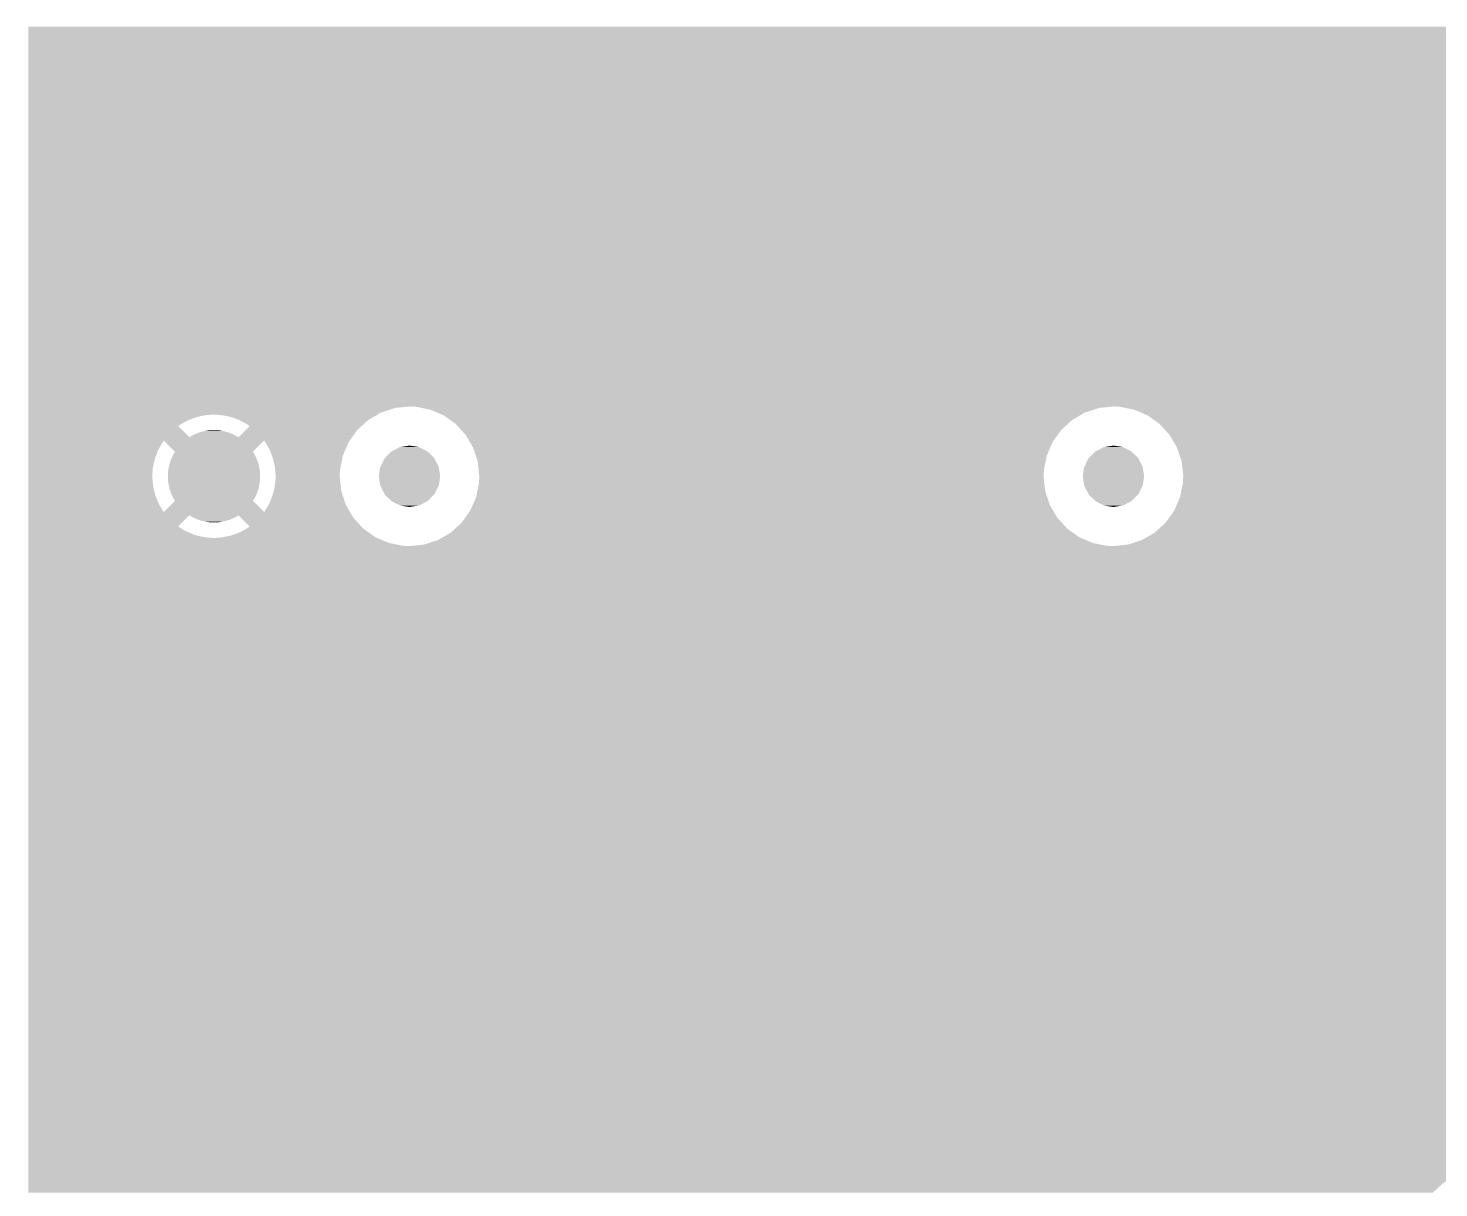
# Model space of a CAD drawing. Extents: x 295 to 953, y 10 to 290.
# Drawn here: x 656.8 to 675.13, y 196.4 to 211.46 of the extents above; entities that cross this region are included whole.
import ezdxf

# ---------------------------------------------------------------- set-up
doc = ezdxf.new("R2010")
doc.units = 0
doc.header["$LTSCALE"] = 5
doc.header["$MEASUREMENT"] = 0
doc.layers.add('FROMC1', color=7, linetype='CONTINUOUS')

msp = doc.modelspace()

# ---------------------------------------------------------------- linework, layer by layer
at = {"layer": 'FROMC1'}
for points in [[(656.805, 211.435), (656.805, 211.477), (733.74, 211.435), (733.701, 211.477)], [(656.805, 211.387), (656.805, 211.435), (707.43, 211.387), (707.461, 211.435)], [(656.805, 211.337), (656.805, 211.387), (707.402, 211.337), (707.43, 211.387)], [(656.805, 211.286), (656.805, 211.337), (707.377, 211.286), (707.402, 211.337)], [(656.805, 211.233), (656.805, 211.286), (707.357, 211.233), (707.377, 211.286)], [(656.805, 211.178), (656.805, 211.233), (707.34, 211.178), (707.357, 211.233)], [(656.805, 211.123), (656.805, 211.178), (707.327, 211.123), (707.34, 211.178)], [(656.805, 211.066), (656.805, 211.123), (707.318, 211.066), (707.327, 211.123)], [(656.805, 211.009), (656.805, 211.066), (707.313, 211.009), (707.318, 211.066)], [(656.805, 210.952), (656.805, 211.009), (707.313, 210.952), (707.313, 211.009)], [(656.805, 210.896), (656.805, 210.952), (707.316, 210.896), (707.313, 210.952)], [(656.805, 210.839), (656.805, 210.896), (707.323, 210.839), (707.316, 210.896)], [(656.805, 210.783), (656.805, 210.839), (707.335, 210.783), (707.323, 210.839)], [(656.805, 210.728), (656.805, 210.783), (707.35, 210.728), (707.335, 210.783)], [(656.805, 210.675), (656.805, 210.728), (707.369, 210.675), (707.35, 210.728)], [(656.805, 210.622), (656.805, 210.675), (707.392, 210.622), (707.369, 210.675)], [(656.805, 210.572), (656.805, 210.622), (707.419, 210.572), (707.392, 210.622)], [(656.805, 210.523), (656.805, 210.572), (707.449, 210.523), (707.419, 210.572)], [(656.805, 210.505), (656.805, 210.523), (707.461, 210.505), (707.449, 210.523)], [(656.805, 210.463), (656.805, 210.505), (797.937, 210.463), (797.937, 210.505)], [(656.805, 210.319), (656.805, 210.463), (707.648, 210.319), (707.792, 210.463)], [(656.805, 210.463), (656.805, 210.463), (707.792, 210.463), (707.793, 210.463)], [(656.805, 210.287), (656.805, 210.319), (707.696, 210.287), (707.648, 210.319)], [(656.805, 210.259), (656.805, 210.287), (707.745, 210.259), (707.696, 210.287)], [(656.805, 210.235), (656.805, 210.259), (707.797, 210.235), (707.745, 210.259)], [(656.805, 210.214), (656.805, 210.235), (707.85, 210.214), (707.797, 210.235)], [(656.805, 210.197), (656.805, 210.214), (707.904, 210.197), (707.85, 210.214)], [(656.805, 210.185), (656.805, 210.197), (707.96, 210.185), (707.904, 210.197)], [(656.805, 210.176), (656.805, 210.185), (708.016, 210.176), (707.96, 210.185)], [(656.805, 210.171), (656.805, 210.176), (708.073, 210.171), (708.016, 210.176)], [(656.805, 210.17), (656.805, 210.171), (708.13, 210.17), (708.073, 210.171)], [(656.805, 209.629), (656.805, 210.17), (797.937, 209.629), (797.937, 210.17)], [(656.805, 209.625), (656.805, 209.629), (796.28, 209.625), (796.35, 209.629)], [(656.805, 209.617), (656.805, 209.625), (796.211, 209.617), (796.28, 209.625)], [(656.805, 209.605), (656.805, 209.617), (796.142, 209.605), (796.211, 209.617)], [(656.805, 209.59), (656.805, 209.605), (796.074, 209.59), (796.142, 209.605)], [(656.805, 209.57), (656.805, 209.59), (796.007, 209.57), (796.074, 209.59)], [(656.805, 209.547), (656.805, 209.57), (795.941, 209.547), (796.007, 209.57)], [(656.805, 209.537), (656.805, 209.547), (795.92, 209.537), (795.941, 209.547)], [(656.805, 209.517), (656.805, 209.537), (788.39, 209.517), (788.758, 209.537)], [(656.805, 209.456), (656.805, 209.517), (788.027, 209.456), (788.39, 209.517)], [(656.805, 209.356), (656.805, 209.456), (787.673, 209.356), (788.027, 209.456)], [(656.805, 209.217), (656.805, 209.356), (787.333, 209.217), (787.673, 209.356)], [(656.805, 209.042), (656.805, 209.217), (787.009, 209.042), (787.333, 209.217)], [(656.805, 208.832), (656.805, 209.042), (786.707, 208.832), (787.009, 209.042)], [(656.805, 208.595), (656.805, 208.832), (786.436, 208.595), (786.707, 208.832)], [(656.805, 208.592), (656.805, 208.595), (711.848, 208.592), (711.905, 208.595)], [(656.805, 208.584), (656.805, 208.592), (711.792, 208.584), (711.848, 208.592)], [(656.805, 208.573), (656.805, 208.584), (711.736, 208.573), (711.792, 208.584)], [(656.805, 208.558), (656.805, 208.573), (711.681, 208.558), (711.736, 208.573)], [(656.805, 208.539), (656.805, 208.558), (711.627, 208.539), (711.681, 208.558)], [(656.805, 208.516), (656.805, 208.539), (711.575, 208.516), (711.627, 208.539)], [(656.805, 208.489), (656.805, 208.516), (711.524, 208.489), (711.575, 208.516)], [(656.805, 208.459), (656.805, 208.489), (711.476, 208.459), (711.524, 208.489)], [(656.805, 208.446), (656.805, 208.459), (711.458, 208.446), (711.476, 208.459)], [(656.805, 208.302), (656.805, 208.446), (711.602, 208.302), (711.458, 208.446)], [(656.805, 208.26), (656.805, 208.302), (786.138, 208.26), (786.169, 208.302)], [(656.805, 208.302), (656.805, 208.302), (711.603, 208.302), (711.602, 208.302)], [(656.805, 208.212), (656.805, 208.26), (711.24, 208.212), (711.271, 208.26)], [(656.805, 208.162), (656.805, 208.212), (711.212, 208.162), (711.24, 208.212)], [(656.805, 208.111), (656.805, 208.162), (711.187, 208.111), (711.212, 208.162)], [(656.805, 208.058), (656.805, 208.111), (711.167, 208.058), (711.187, 208.111)], [(656.805, 208.003), (656.805, 208.058), (711.15, 208.003), (711.167, 208.058)], [(656.805, 207.948), (656.805, 208.003), (711.137, 207.948), (711.15, 208.003)], [(656.805, 207.891), (656.805, 207.948), (711.128, 207.891), (711.137, 207.948)], [(656.805, 207.834), (656.805, 207.891), (711.123, 207.834), (711.128, 207.891)], [(656.805, 207.777), (656.805, 207.834), (711.123, 207.777), (711.123, 207.834)], [(656.805, 207.721), (656.805, 207.777), (711.126, 207.721), (711.123, 207.777)], [(656.805, 207.664), (656.805, 207.721), (711.133, 207.664), (711.126, 207.721)], [(656.805, 207.608), (656.805, 207.664), (711.145, 207.608), (711.133, 207.664)], [(656.805, 207.553), (656.805, 207.608), (711.16, 207.553), (711.145, 207.608)], [(656.805, 207.5), (656.805, 207.553), (711.179, 207.5), (711.16, 207.553)], [(656.805, 207.447), (656.805, 207.5), (711.202, 207.447), (711.179, 207.5)], [(656.805, 207.397), (656.805, 207.447), (711.229, 207.397), (711.202, 207.447)], [(656.805, 207.348), (656.805, 207.397), (711.259, 207.348), (711.229, 207.397)], [(656.805, 207.33), (656.805, 207.348), (711.271, 207.33), (711.259, 207.348)], [(656.805, 207.323), (656.805, 207.33), (734.649, 207.323), (734.659, 207.33)], [(656.805, 207.288), (656.805, 207.323), (734.62, 207.288), (734.649, 207.323)], [(656.805, 207.144), (656.805, 207.288), (711.458, 207.144), (711.602, 207.288)], [(656.805, 207.288), (656.805, 207.288), (711.602, 207.288), (711.603, 207.288)], [(656.805, 207.112), (656.805, 207.144), (711.506, 207.112), (711.458, 207.144)], [(656.805, 207.084), (656.805, 207.112), (711.555, 207.084), (711.506, 207.112)], [(656.805, 207.06), (656.805, 207.084), (711.607, 207.06), (711.555, 207.084)], [(656.805, 207.039), (656.805, 207.06), (711.66, 207.039), (711.607, 207.06)], [(656.805, 207.022), (656.805, 207.039), (711.714, 207.022), (711.66, 207.039)], [(656.805, 207.01), (656.805, 207.022), (711.77, 207.01), (711.714, 207.022)], [(656.805, 207.001), (656.805, 207.01), (711.826, 207.001), (711.77, 207.01)], [(656.805, 206.996), (656.805, 207.001), (711.883, 206.996), (711.826, 207.001)], [(656.805, 206.995), (656.805, 206.996), (711.94, 206.995), (711.883, 206.996)], [(656.805, 206.978), (656.805, 206.995), (734.407, 206.978), (734.417, 206.995)], [(656.805, 206.777), (656.805, 206.978), (734.339, 206.777), (734.407, 206.978)], [(656.805, 206.567), (656.805, 206.777), (734.311, 206.567), (734.339, 206.777)], [(656.805, 206.543), (656.805, 206.567), (734.31, 206.543), (734.311, 206.567)], [(656.805, 206.523), (656.805, 206.543), (661.567, 206.523), (661.758, 206.543)], [(656.805, 206.463), (656.805, 206.523), (661.385, 206.463), (661.567, 206.523)], [(661.837, 206.539), (661.758, 206.543), (670.868, 206.539), (670.902, 206.543)], [(661.923, 206.523), (661.837, 206.539), (670.711, 206.523), (670.868, 206.539)], [(662.026, 206.502), (661.923, 206.523), (670.649, 206.502), (670.711, 206.523)], [(662.118, 206.463), (662.026, 206.502), (670.529, 206.463), (670.649, 206.502)], [(670.981, 206.539), (670.902, 206.543), (734.31, 206.539), (734.31, 206.543)], [(671.054, 206.525), (670.981, 206.539), (734.31, 206.525), (734.31, 206.539)], [(671.17, 206.502), (671.054, 206.525), (734.312, 206.502), (734.31, 206.525)], [(671.346, 206.427), (671.17, 206.502), (734.32, 206.427), (734.312, 206.502)], [(656.805, 206.436), (656.805, 206.463), (661.339, 206.436), (661.385, 206.463)], [(656.805, 206.433), (656.805, 206.436), (659.143, 206.433), (659.2, 206.436)], [(656.805, 206.425), (656.805, 206.433), (659.087, 206.425), (659.143, 206.433)], [(656.805, 206.414), (656.805, 206.425), (659.031, 206.414), (659.087, 206.425)], [(656.805, 206.399), (656.805, 206.414), (658.976, 206.399), (659.031, 206.414)], [(656.805, 206.38), (656.805, 206.399), (658.922, 206.38), (658.976, 206.399)], [(656.805, 206.357), (656.805, 206.38), (658.87, 206.357), (658.922, 206.38)], [(656.805, 206.33), (656.805, 206.357), (658.819, 206.33), (658.87, 206.357)], [(656.805, 206.3), (656.805, 206.33), (658.771, 206.3), (658.819, 206.33)], [(659.257, 206.435), (659.2, 206.436), (661.338, 206.435), (661.339, 206.436)], [(659.314, 206.43), (659.257, 206.435), (661.33, 206.43), (661.338, 206.435)], [(659.37, 206.421), (659.314, 206.43), (661.314, 206.421), (661.33, 206.43)], [(659.426, 206.409), (659.37, 206.421), (661.292, 206.409), (661.314, 206.421)], [(659.48, 206.392), (659.426, 206.409), (661.264, 206.392), (661.292, 206.409)], [(659.533, 206.371), (659.48, 206.392), (661.228, 206.371), (661.264, 206.392)], [(659.545, 206.366), (659.533, 206.371), (661.219, 206.366), (661.228, 206.371)], [(659.585, 206.347), (659.545, 206.366), (661.199, 206.347), (661.219, 206.366)], [(659.635, 206.319), (659.585, 206.347), (661.168, 206.319), (661.199, 206.347)], [(659.682, 206.287), (659.635, 206.319), (661.134, 206.287), (661.168, 206.319)], [(662.202, 206.427), (662.118, 206.463), (670.467, 206.427), (670.529, 206.463)], [(662.287, 206.366), (662.202, 206.427), (670.363, 206.366), (670.467, 206.427)], [(662.358, 206.316), (662.287, 206.366), (670.309, 206.316), (670.363, 206.366)], [(671.502, 206.316), (671.346, 206.427), (734.33, 206.316), (734.32, 206.427)], [(656.805, 206.287), (656.805, 206.3), (658.753, 206.287), (658.771, 206.3)], [(656.805, 206.143), (656.805, 206.287), (658.897, 206.143), (658.753, 206.287)], [(656.805, 206.101), (656.805, 206.143), (660.981, 206.101), (661.012, 206.143)], [(656.805, 206.143), (656.805, 206.143), (658.898, 206.143), (658.897, 206.143)], [(658.898, 206.143), (658.926, 206.16), (659.538, 206.143), (659.508, 206.16)], [(658.926, 206.16), (658.941, 206.167), (659.508, 206.16), (659.495, 206.167)], [(658.941, 206.167), (658.97, 206.182), (659.495, 206.167), (659.464, 206.182)], [(658.97, 206.182), (658.986, 206.188), (659.464, 206.182), (659.45, 206.188)], [(658.986, 206.188), (659.016, 206.201), (659.45, 206.188), (659.418, 206.201)], [(659.016, 206.201), (659.033, 206.206), (659.418, 206.201), (659.404, 206.206)], [(659.033, 206.206), (659.063, 206.215), (659.404, 206.206), (659.37, 206.215)], [(659.063, 206.215), (659.081, 206.219), (659.37, 206.215), (659.356, 206.219)], [(659.081, 206.219), (659.111, 206.226), (659.356, 206.219), (659.321, 206.226)], [(659.111, 206.226), (659.13, 206.229), (659.321, 206.226), (659.308, 206.229)], [(659.13, 206.229), (659.16, 206.233), (659.308, 206.229), (659.271, 206.233)], [(659.16, 206.233), (659.184, 206.234), (659.271, 206.233), (659.259, 206.234)], [(659.184, 206.234), (659.21, 206.235), (659.259, 206.234), (659.21, 206.235)], [(659.538, 206.143), (659.631, 206.236), (661.012, 206.143), (661.078, 206.236)], [(659.631, 206.236), (659.682, 206.287), (661.078, 206.236), (661.134, 206.287)], [(662.43, 206.236), (662.358, 206.316), (670.222, 206.236), (670.309, 206.316)], [(662.487, 206.174), (662.43, 206.236), (670.178, 206.174), (670.222, 206.236)], [(662.542, 206.08), (662.487, 206.174), (670.111, 206.08), (670.178, 206.174)], [(671.503, 206.314), (671.502, 206.316), (734.33, 206.314), (734.33, 206.316)], [(671.631, 206.174), (671.503, 206.314), (734.372, 206.174), (734.33, 206.314)], [(671.668, 206.111), (671.631, 206.174), (734.39, 206.111), (734.372, 206.174)], [(656.805, 206.053), (656.805, 206.101), (658.535, 206.053), (658.566, 206.101)], [(656.805, 206.003), (656.805, 206.053), (658.507, 206.003), (658.535, 206.053)], [(656.805, 205.952), (656.805, 206.003), (658.482, 205.952), (658.507, 206.003)], [(656.805, 205.899), (656.805, 205.952), (658.462, 205.899), (658.482, 205.952)], [(658.711, 205.956), (658.566, 206.101), (659.724, 205.956), (659.869, 206.101)], [(658.69, 205.92), (658.711, 205.956), (659.745, 205.92), (659.724, 205.956)], [(659.883, 206.08), (659.869, 206.101), (660.967, 206.08), (660.981, 206.101)], [(659.891, 206.068), (659.883, 206.08), (660.962, 206.068), (660.967, 206.08)], [(659.92, 206.019), (659.891, 206.068), (660.941, 206.019), (660.962, 206.068)], [(659.946, 205.968), (659.92, 206.019), (660.919, 205.968), (660.941, 206.019)], [(659.967, 205.915), (659.946, 205.968), (660.896, 205.915), (660.919, 205.968)], [(661.44, 205.874), (661.52, 205.956), (662.078, 205.874), (661.993, 205.956)], [(661.52, 205.956), (661.532, 205.962), (661.993, 205.956), (661.987, 205.962)], [(661.532, 205.962), (661.632, 206.015), (661.987, 205.962), (661.879, 206.015)], [(661.632, 206.015), (661.652, 206.018), (661.879, 206.015), (661.873, 206.018)], [(661.652, 206.018), (661.758, 206.035), (661.873, 206.018), (661.758, 206.035)], [(662.584, 206.009), (662.542, 206.08), (670.08, 206.009), (670.111, 206.08)], [(662.619, 205.904), (662.584, 206.009), (670.035, 205.904), (670.08, 206.009)], [(670.584, 205.874), (670.664, 205.956), (671.222, 205.874), (671.137, 205.956)], [(670.664, 205.956), (670.676, 205.962), (671.137, 205.956), (671.131, 205.962)], [(670.676, 205.962), (670.776, 206.015), (671.131, 205.962), (671.023, 206.015)], [(670.776, 206.015), (670.796, 206.018), (671.023, 206.015), (671.017, 206.018)], [(670.796, 206.018), (670.902, 206.035), (671.017, 206.018), (670.902, 206.035)], [(671.728, 206.009), (671.668, 206.111), (734.444, 206.009), (734.39, 206.111)], [(671.756, 205.923), (671.728, 206.009), (734.488, 205.923), (734.444, 206.009)], [(656.805, 205.844), (656.805, 205.899), (658.445, 205.844), (658.462, 205.899)], [(656.805, 205.789), (656.805, 205.844), (658.432, 205.789), (658.445, 205.844)], [(656.805, 205.732), (656.805, 205.789), (658.423, 205.732), (658.432, 205.789)], [(658.627, 205.734), (658.634, 205.775), (659.809, 205.734), (659.8, 205.775)], [(658.634, 205.775), (658.637, 205.783), (659.8, 205.775), (659.799, 205.783)], [(658.637, 205.783), (658.648, 205.822), (659.799, 205.783), (659.787, 205.822)], [(658.648, 205.822), (658.651, 205.83), (659.787, 205.822), (659.785, 205.83)], [(658.651, 205.83), (658.665, 205.869), (659.785, 205.83), (659.77, 205.869)], [(658.665, 205.869), (658.669, 205.876), (659.77, 205.869), (659.767, 205.876)], [(658.669, 205.876), (658.686, 205.913), (659.767, 205.876), (659.749, 205.913)], [(658.686, 205.913), (658.69, 205.92), (659.749, 205.913), (659.745, 205.92)], [(659.971, 205.904), (659.967, 205.915), (660.891, 205.904), (660.896, 205.915)], [(659.985, 205.861), (659.971, 205.904), (660.883, 205.861), (660.891, 205.904)], [(659.999, 205.806), (659.985, 205.861), (660.872, 205.806), (660.883, 205.861)], [(660.01, 205.75), (659.999, 205.806), (660.861, 205.75), (660.872, 205.806)], [(661.381, 205.761), (661.431, 205.865), (662.136, 205.761), (662.082, 205.865)], [(661.431, 205.865), (661.44, 205.874), (662.082, 205.865), (662.078, 205.874)], [(662.644, 205.827), (662.619, 205.904), (670.02, 205.827), (670.035, 205.904)], [(662.656, 205.716), (662.644, 205.827), (669.998, 205.716), (670.02, 205.827)], [(670.525, 205.761), (670.575, 205.865), (671.28, 205.761), (671.226, 205.865)], [(670.575, 205.865), (670.584, 205.874), (671.226, 205.865), (671.222, 205.874)], [(671.767, 205.89), (671.756, 205.923), (734.514, 205.89), (734.488, 205.923)], [(671.768, 205.887), (671.767, 205.89), (709.908, 205.887), (709.996, 205.89)], [(671.771, 205.88), (671.768, 205.887), (709.821, 205.88), (709.908, 205.887)], [(671.774, 205.869), (671.771, 205.88), (709.733, 205.869), (709.821, 205.88)], [(671.779, 205.854), (671.774, 205.869), (709.647, 205.854), (709.733, 205.869)], [(671.786, 205.834), (671.779, 205.854), (709.561, 205.834), (709.647, 205.854)], [(671.788, 205.827), (671.786, 205.834), (709.532, 205.827), (709.561, 205.834)], [(671.79, 205.811), (671.788, 205.827), (709.476, 205.811), (709.532, 205.827)], [(671.793, 205.784), (671.79, 205.811), (709.392, 205.784), (709.476, 205.811)], [(671.796, 205.754), (671.793, 205.784), (709.31, 205.754), (709.392, 205.784)], [(656.805, 205.675), (656.805, 205.732), (658.418, 205.675), (658.423, 205.732)], [(656.805, 205.618), (656.805, 205.675), (658.418, 205.618), (658.418, 205.675)], [(656.805, 205.562), (656.805, 205.618), (658.421, 205.562), (658.418, 205.618)], [(658.618, 205.636), (658.62, 205.677), (659.817, 205.636), (659.815, 205.677)], [(658.62, 205.595), (658.618, 205.636), (659.816, 205.595), (659.817, 205.636)], [(658.62, 205.685), (658.625, 205.726), (659.815, 205.685), (659.81, 205.726)], [(658.62, 205.677), (658.62, 205.685), (659.815, 205.677), (659.815, 205.685)], [(658.62, 205.587), (658.62, 205.595), (659.815, 205.587), (659.816, 205.595)], [(658.625, 205.546), (658.62, 205.587), (659.81, 205.546), (659.815, 205.587)], [(658.625, 205.726), (658.627, 205.734), (659.81, 205.726), (659.809, 205.734)], [(660.013, 205.716), (660.01, 205.75), (660.854, 205.716), (660.861, 205.75)], [(660.012, 205.54), (660.017, 205.597), (660.861, 205.54), (660.855, 205.597)], [(660.016, 205.693), (660.013, 205.716), (660.853, 205.693), (660.854, 205.716)], [(660.018, 205.636), (660.016, 205.693), (660.851, 205.636), (660.853, 205.693)], [(660.017, 205.597), (660.018, 205.636), (660.855, 205.597), (660.851, 205.636)], [(661.359, 205.636), (661.376, 205.751), (662.156, 205.636), (662.138, 205.751)], [(661.377, 205.521), (661.359, 205.636), (662.139, 205.521), (662.156, 205.636)], [(661.376, 205.751), (661.381, 205.761), (662.138, 205.751), (662.136, 205.761)], [(662.664, 205.636), (662.656, 205.716), (669.995, 205.636), (669.998, 205.716)], [(662.661, 205.556), (662.664, 205.636), (670.003, 205.556), (669.995, 205.636)], [(670.503, 205.636), (670.52, 205.751), (671.3, 205.636), (671.282, 205.751)], [(670.521, 205.521), (670.503, 205.636), (671.283, 205.521), (671.3, 205.636)], [(670.52, 205.751), (670.525, 205.761), (671.282, 205.751), (671.28, 205.761)], [(671.8, 205.719), (671.796, 205.754), (709.229, 205.719), (709.31, 205.754)], [(671.804, 205.681), (671.8, 205.719), (709.15, 205.681), (709.229, 205.719)], [(671.808, 205.639), (671.804, 205.681), (709.072, 205.639), (709.15, 205.681)], [(671.805, 205.556), (671.807, 205.616), (709.093, 205.556), (709.033, 205.616)], [(671.807, 205.616), (671.808, 205.636), (709.033, 205.616), (709.067, 205.636)], [(671.808, 205.636), (671.808, 205.639), (709.067, 205.636), (709.072, 205.639)], [(656.805, 205.505), (656.805, 205.562), (658.428, 205.505), (658.421, 205.562)], [(656.805, 205.449), (656.805, 205.505), (658.44, 205.449), (658.428, 205.505)], [(656.805, 205.394), (656.805, 205.449), (658.455, 205.394), (658.44, 205.449)], [(658.626, 205.538), (658.625, 205.546), (659.809, 205.538), (659.81, 205.546)], [(658.635, 205.497), (658.626, 205.538), (659.801, 205.497), (659.809, 205.538)], [(658.636, 205.489), (658.635, 205.497), (659.799, 205.489), (659.801, 205.497)], [(658.648, 205.45), (658.636, 205.489), (659.787, 205.45), (659.799, 205.489)], [(658.65, 205.442), (658.648, 205.45), (659.784, 205.442), (659.787, 205.45)], [(658.665, 205.403), (658.65, 205.442), (659.77, 205.403), (659.784, 205.442)], [(658.668, 205.396), (658.665, 205.403), (659.767, 205.396), (659.77, 205.403)], [(659.973, 205.373), (659.99, 205.428), (660.895, 205.373), (660.877, 205.428)], [(659.99, 205.428), (659.994, 205.445), (660.877, 205.428), (660.871, 205.445)], [(659.994, 205.445), (660.003, 205.483), (660.871, 205.445), (660.867, 205.483)], [(660.003, 205.483), (660.012, 205.54), (660.867, 205.483), (660.861, 205.54)], [(661.379, 205.511), (661.377, 205.521), (662.134, 205.511), (662.139, 205.521)], [(661.433, 205.407), (661.379, 205.511), (662.084, 205.407), (662.134, 205.511)], [(661.437, 205.398), (661.433, 205.407), (662.075, 205.398), (662.084, 205.407)], [(662.624, 205.368), (662.639, 205.445), (670.04, 205.368), (670.015, 205.445)], [(662.639, 205.445), (662.661, 205.556), (670.015, 205.445), (670.003, 205.556)], [(670.523, 205.511), (670.521, 205.521), (671.278, 205.511), (671.283, 205.521)], [(670.577, 205.407), (670.523, 205.511), (671.228, 205.407), (671.278, 205.511)], [(670.581, 205.398), (670.577, 205.407), (671.219, 205.398), (671.228, 205.407)], [(671.768, 205.368), (671.805, 205.556), (709.281, 205.368), (709.093, 205.556)], [(656.805, 205.341), (656.805, 205.394), (658.474, 205.341), (658.455, 205.394)], [(656.805, 205.288), (656.805, 205.341), (658.497, 205.288), (658.474, 205.341)], [(656.805, 205.238), (656.805, 205.288), (658.524, 205.238), (658.497, 205.288)], [(656.805, 205.189), (656.805, 205.238), (658.554, 205.189), (658.524, 205.238)], [(658.566, 205.171), (658.711, 205.316), (659.869, 205.171), (659.724, 205.316)], [(658.686, 205.359), (658.668, 205.396), (659.749, 205.359), (659.767, 205.396)], [(658.69, 205.352), (658.686, 205.359), (659.745, 205.352), (659.749, 205.359)], [(658.711, 205.316), (658.69, 205.352), (659.724, 205.316), (659.745, 205.352)], [(659.869, 205.171), (659.9, 205.219), (660.985, 205.171), (660.957, 205.219)], [(659.9, 205.219), (659.925, 205.263), (660.957, 205.219), (660.931, 205.263)], [(659.925, 205.263), (659.928, 205.269), (660.931, 205.263), (660.929, 205.269)], [(659.928, 205.269), (659.953, 205.32), (660.929, 205.269), (660.912, 205.32)], [(659.953, 205.32), (659.973, 205.373), (660.912, 205.32), (660.895, 205.373)], [(661.522, 205.316), (661.437, 205.398), (661.995, 205.316), (662.075, 205.398)], [(661.528, 205.31), (661.522, 205.316), (661.983, 205.31), (661.995, 205.316)], [(661.636, 205.257), (661.528, 205.31), (661.883, 205.257), (661.983, 205.31)], [(661.643, 205.254), (661.636, 205.257), (661.863, 205.254), (661.883, 205.257)], [(661.758, 205.237), (661.643, 205.254), (661.758, 205.237), (661.863, 205.254)], [(662.548, 205.192), (662.579, 205.263), (670.117, 205.192), (670.075, 205.263)], [(662.579, 205.263), (662.624, 205.368), (670.075, 205.263), (670.04, 205.368)], [(670.666, 205.316), (670.581, 205.398), (671.139, 205.316), (671.219, 205.398)], [(670.672, 205.31), (670.666, 205.316), (671.127, 205.31), (671.139, 205.316)], [(670.78, 205.257), (670.672, 205.31), (671.027, 205.257), (671.127, 205.31)], [(670.787, 205.254), (670.78, 205.257), (671.007, 205.254), (671.027, 205.257)], [(670.902, 205.237), (670.787, 205.254), (670.902, 205.237), (671.007, 205.254)], [(671.692, 205.192), (671.714, 205.242), (785.586, 205.192), (785.572, 205.242)], [(671.714, 205.242), (671.768, 205.368), (709.407, 205.242), (709.281, 205.368)], [(656.805, 205.171), (656.805, 205.189), (658.566, 205.171), (658.554, 205.189)], [(656.805, 205.129), (656.805, 205.171), (661.009, 205.129), (660.985, 205.171)], [(656.805, 204.985), (656.805, 205.129), (658.753, 204.985), (658.897, 205.129)], [(656.805, 205.129), (656.805, 205.129), (658.897, 205.129), (658.898, 205.129)], [(658.927, 205.112), (658.898, 205.129), (659.509, 205.112), (659.538, 205.129)], [(658.94, 205.105), (658.927, 205.112), (659.494, 205.105), (659.509, 205.112)], [(658.971, 205.09), (658.94, 205.105), (659.465, 205.09), (659.494, 205.105)], [(658.985, 205.084), (658.971, 205.09), (659.449, 205.084), (659.465, 205.09)], [(659.017, 205.071), (658.985, 205.084), (659.419, 205.071), (659.449, 205.084)], [(659.031, 205.066), (659.017, 205.071), (659.402, 205.066), (659.419, 205.071)], [(659.065, 205.057), (659.031, 205.066), (659.372, 205.057), (659.402, 205.066)], [(659.079, 205.053), (659.065, 205.057), (659.354, 205.053), (659.372, 205.057)], [(659.114, 205.046), (659.079, 205.053), (659.324, 205.046), (659.354, 205.053)], [(659.127, 205.043), (659.114, 205.046), (659.305, 205.043), (659.324, 205.046)], [(659.164, 205.039), (659.127, 205.043), (659.275, 205.039), (659.305, 205.043)], [(659.176, 205.038), (659.164, 205.039), (659.251, 205.038), (659.275, 205.039)], [(659.225, 205.037), (659.176, 205.038), (659.225, 205.037), (659.251, 205.038)], [(659.569, 205.098), (659.538, 205.129), (661.028, 205.098), (661.009, 205.129)], [(659.682, 204.985), (659.569, 205.098), (661.131, 204.985), (661.028, 205.098)], [(662.351, 204.956), (662.437, 205.036), (670.301, 204.956), (670.229, 205.036)], [(662.437, 205.036), (662.481, 205.098), (670.229, 205.036), (670.172, 205.098)], [(662.481, 205.098), (662.548, 205.192), (670.172, 205.098), (670.117, 205.192)], [(671.509, 204.969), (671.581, 205.036), (785.668, 204.969), (785.641, 205.036)], [(671.581, 205.036), (671.642, 205.121), (785.641, 205.036), (785.606, 205.121)], [(671.642, 205.121), (671.692, 205.192), (785.606, 205.121), (785.586, 205.192)], [(656.805, 204.953), (656.805, 204.985), (658.801, 204.953), (658.753, 204.985)], [(656.805, 204.925), (656.805, 204.953), (658.85, 204.925), (658.801, 204.953)], [(656.805, 204.901), (656.805, 204.925), (658.902, 204.901), (658.85, 204.925)], [(656.805, 204.88), (656.805, 204.901), (658.955, 204.88), (658.902, 204.901)], [(656.805, 204.863), (656.805, 204.88), (659.009, 204.863), (658.955, 204.88)], [(656.805, 204.851), (656.805, 204.863), (659.065, 204.851), (659.009, 204.863)], [(659.349, 204.847), (659.404, 204.858), (661.312, 204.847), (661.296, 204.858)], [(659.404, 204.858), (659.459, 204.873), (661.296, 204.858), (661.274, 204.873)], [(659.459, 204.873), (659.513, 204.892), (661.274, 204.873), (661.247, 204.892)], [(659.513, 204.892), (659.565, 204.915), (661.247, 204.892), (661.215, 204.915)], [(659.565, 204.915), (659.616, 204.942), (661.215, 204.915), (661.178, 204.942)], [(659.616, 204.942), (659.639, 204.956), (661.178, 204.942), (661.157, 204.956)], [(659.639, 204.956), (659.664, 204.972), (661.157, 204.956), (661.143, 204.972)], [(659.664, 204.972), (659.682, 204.985), (661.143, 204.972), (661.131, 204.985)], [(662.192, 204.845), (662.296, 204.906), (670.457, 204.845), (670.372, 204.906)], [(662.296, 204.906), (662.351, 204.956), (670.372, 204.906), (670.301, 204.956)], [(671.283, 204.815), (671.417, 204.893), (708.303, 204.815), (708.343, 204.893)], [(671.417, 204.893), (671.44, 204.906), (708.343, 204.893), (708.35, 204.906)], [(671.44, 204.906), (671.509, 204.969), (708.35, 204.906), (708.387, 204.969)], [(656.805, 204.842), (656.805, 204.851), (659.121, 204.842), (659.065, 204.851)], [(656.805, 204.837), (656.805, 204.842), (659.178, 204.837), (659.121, 204.842)], [(656.805, 204.836), (656.805, 204.837), (659.235, 204.836), (659.178, 204.837)], [(656.805, 204.77), (656.805, 204.836), (661.49, 204.77), (661.335, 204.836)], [(656.805, 204.733), (656.805, 204.77), (661.678, 204.733), (661.49, 204.77)], [(656.805, 204.729), (656.805, 204.733), (661.758, 204.729), (661.678, 204.733)], [(656.805, 204.706), (656.805, 204.729), (689.35, 204.706), (689.402, 204.729)], [(656.805, 204.729), (656.805, 204.729), (689.402, 204.729), (689.404, 204.729)], [(656.805, 204.679), (656.805, 204.706), (689.299, 204.679), (689.35, 204.706)], [(656.805, 204.649), (656.805, 204.679), (689.251, 204.649), (689.299, 204.679)], [(659.235, 204.836), (659.292, 204.839), (661.335, 204.836), (661.328, 204.839)], [(659.292, 204.839), (659.339, 204.845), (661.328, 204.839), (661.313, 204.845)], [(659.339, 204.845), (659.349, 204.847), (661.313, 204.845), (661.312, 204.847)], [(661.758, 204.729), (661.791, 204.733), (670.902, 204.729), (670.822, 204.733)], [(661.791, 204.733), (661.948, 204.749), (670.822, 204.733), (670.737, 204.749)], [(661.948, 204.749), (662.01, 204.77), (670.737, 204.749), (670.634, 204.77)], [(662.01, 204.77), (662.13, 204.809), (670.634, 204.77), (670.541, 204.809)], [(662.13, 204.809), (662.192, 204.845), (670.541, 204.809), (670.457, 204.845)], [(670.902, 204.729), (671.075, 204.748), (689.404, 204.729), (689.456, 204.748)], [(671.075, 204.748), (671.092, 204.749), (689.456, 204.748), (689.462, 204.749)], [(671.092, 204.749), (671.133, 204.763), (689.462, 204.749), (689.511, 204.763)], [(671.133, 204.763), (671.168, 204.774), (689.511, 204.763), (689.567, 204.774)], [(671.168, 204.774), (671.19, 204.782), (689.567, 204.774), (689.623, 204.782)], [(671.19, 204.782), (671.2, 204.785), (689.623, 204.782), (689.68, 204.785)], [(671.2, 204.785), (671.274, 204.809), (708.289, 204.785), (708.3, 204.809)], [(671.274, 204.809), (671.283, 204.815), (708.3, 204.809), (708.303, 204.815)], [(656.805, 204.636), (656.805, 204.649), (689.233, 204.636), (689.251, 204.649)], [(656.805, 204.492), (656.805, 204.636), (689.377, 204.492), (689.233, 204.636)], [(656.805, 204.486), (656.805, 204.492), (708.18, 204.486), (708.181, 204.492)], [(656.805, 204.492), (656.805, 204.492), (689.378, 204.492), (689.377, 204.492)], [(656.805, 204.45), (656.805, 204.486), (708.171, 204.45), (708.18, 204.486)], [(656.805, 204.402), (656.805, 204.45), (689.015, 204.402), (689.046, 204.45)], [(656.805, 204.352), (656.805, 204.402), (688.987, 204.352), (689.015, 204.402)], [(656.805, 204.301), (656.805, 204.352), (688.962, 204.301), (688.987, 204.352)], [(656.805, 204.248), (656.805, 204.301), (688.942, 204.248), (688.962, 204.301)], [(656.805, 204.193), (656.805, 204.248), (688.925, 204.193), (688.942, 204.248)], [(656.805, 204.138), (656.805, 204.193), (688.912, 204.138), (688.925, 204.193)], [(656.805, 204.081), (656.805, 204.138), (688.903, 204.081), (688.912, 204.138)], [(656.805, 204.024), (656.805, 204.081), (688.898, 204.024), (688.903, 204.081)], [(656.805, 203.967), (656.805, 204.024), (688.898, 203.967), (688.898, 204.024)], [(656.805, 203.911), (656.805, 203.967), (688.901, 203.911), (688.898, 203.967)], [(656.805, 203.854), (656.805, 203.911), (688.908, 203.854), (688.901, 203.911)], [(656.805, 203.798), (656.805, 203.854), (688.92, 203.798), (688.908, 203.854)], [(656.805, 203.743), (656.805, 203.798), (688.935, 203.743), (688.92, 203.798)], [(656.805, 203.69), (656.805, 203.743), (688.954, 203.69), (688.935, 203.743)], [(656.805, 203.637), (656.805, 203.69), (688.977, 203.637), (688.954, 203.69)], [(656.805, 203.587), (656.805, 203.637), (689.004, 203.587), (688.977, 203.637)], [(656.805, 203.538), (656.805, 203.587), (689.034, 203.538), (689.004, 203.587)], [(656.805, 203.52), (656.805, 203.538), (689.046, 203.52), (689.034, 203.538)], [(656.805, 203.478), (656.805, 203.52), (708.182, 203.478), (708.171, 203.52)], [(656.805, 203.334), (656.805, 203.478), (689.233, 203.334), (689.377, 203.478)], [(656.805, 203.478), (656.805, 203.478), (689.377, 203.478), (689.378, 203.478)], [(656.805, 203.302), (656.805, 203.334), (689.281, 203.302), (689.233, 203.334)], [(656.805, 203.274), (656.805, 203.302), (689.33, 203.274), (689.281, 203.302)], [(656.805, 203.25), (656.805, 203.274), (689.382, 203.25), (689.33, 203.274)], [(656.805, 203.229), (656.805, 203.25), (689.435, 203.229), (689.382, 203.25)], [(656.805, 203.212), (656.805, 203.229), (689.489, 203.212), (689.435, 203.229)], [(656.805, 203.2), (656.805, 203.212), (689.545, 203.2), (689.489, 203.212)], [(656.805, 203.191), (656.805, 203.2), (689.601, 203.191), (689.545, 203.2)], [(656.805, 203.186), (656.805, 203.191), (689.658, 203.186), (689.601, 203.191)], [(656.805, 203.185), (656.805, 203.186), (689.715, 203.185), (689.658, 203.186)], [(656.805, 203.136), (656.805, 203.185), (708.312, 203.136), (708.289, 203.185)], [(656.805, 203.058), (656.805, 203.136), (708.353, 203.058), (708.312, 203.136)], [(656.805, 203.001), (656.805, 203.058), (708.387, 203.001), (708.353, 203.058)], [(656.805, 202.893), (656.805, 203.001), (733.21, 202.893), (733.226, 203.001)], [(656.805, 202.728), (656.805, 202.893), (733.203, 202.728), (733.21, 202.893)], [(656.805, 202.354), (656.805, 202.728), (709.033, 202.354), (709.407, 202.728)], [(656.805, 202.31), (656.805, 202.354), (709.11, 202.31), (709.033, 202.354)], [(656.805, 202.27), (656.805, 202.31), (709.188, 202.27), (709.11, 202.31)], [(656.805, 202.234), (656.805, 202.27), (709.268, 202.234), (709.188, 202.27)], [(656.805, 202.201), (656.805, 202.234), (709.35, 202.201), (709.268, 202.234)], [(656.805, 202.172), (656.805, 202.201), (709.433, 202.172), (709.35, 202.201)], [(656.805, 202.147), (656.805, 202.172), (709.517, 202.147), (709.433, 202.172)], [(656.805, 202.126), (656.805, 202.147), (709.602, 202.126), (709.517, 202.147)], [(656.805, 202.109), (656.805, 202.126), (709.689, 202.109), (709.602, 202.126)], [(656.805, 202.095), (656.805, 202.109), (709.776, 202.095), (709.689, 202.109)], [(656.805, 202.086), (656.805, 202.095), (709.863, 202.086), (709.776, 202.095)], [(656.805, 202.081), (656.805, 202.086), (709.951, 202.081), (709.863, 202.086)], [(656.805, 202.08), (656.805, 202.081), (710.039, 202.08), (709.951, 202.081)], [(656.805, 201.839), (656.805, 202.08), (733.383, 201.839), (733.298, 202.08)], [(656.805, 201.573), (656.805, 201.839), (733.52, 201.573), (733.383, 201.839)], [(656.805, 201.327), (656.805, 201.573), (733.692, 201.327), (733.52, 201.573)], [(656.805, 201.106), (656.805, 201.327), (733.895, 201.106), (733.692, 201.327)], [(656.805, 200.915), (656.805, 201.106), (734.126, 200.915), (733.895, 201.106)], [(656.805, 200.758), (656.805, 200.915), (734.381, 200.758), (734.126, 200.915)], [(656.805, 200.636), (656.805, 200.758), (734.655, 200.636), (734.381, 200.758)], [(656.805, 200.552), (656.805, 200.636), (734.943, 200.552), (734.655, 200.636)], [(656.805, 200.507), (656.805, 200.552), (735.239, 200.507), (734.943, 200.552)], [(656.805, 200.5), (656.805, 200.507), (735.418, 200.5), (735.239, 200.507)], [(656.805, 199.54), (656.805, 200.5), (797.937, 199.54), (797.937, 200.5)], [(656.805, 199.53), (656.805, 199.54), (784.177, 199.53), (784.226, 199.54)], [(656.805, 199.342), (656.805, 199.53), (783.725, 199.342), (784.177, 199.53)], [(656.805, 199.322), (656.805, 199.342), (737.658, 199.322), (737.958, 199.342)], [(656.805, 199.261), (656.805, 199.322), (737.365, 199.261), (737.658, 199.322)], [(656.805, 199.161), (656.805, 199.261), (737.082, 199.161), (737.365, 199.261)], [(656.805, 199.07), (656.805, 199.161), (736.904, 199.07), (737.082, 199.161)], [(656.805, 199.067), (656.805, 199.07), (710.578, 199.067), (710.635, 199.07)], [(656.805, 199.059), (656.805, 199.067), (710.522, 199.059), (710.578, 199.067)], [(656.805, 199.048), (656.805, 199.059), (710.466, 199.048), (710.522, 199.059)], [(656.805, 199.033), (656.805, 199.048), (710.411, 199.033), (710.466, 199.048)], [(656.805, 199.014), (656.805, 199.033), (710.357, 199.014), (710.411, 199.033)], [(656.805, 198.991), (656.805, 199.014), (710.305, 198.991), (710.357, 199.014)], [(656.805, 198.964), (656.805, 198.991), (710.254, 198.964), (710.305, 198.991)], [(656.805, 198.934), (656.805, 198.964), (710.206, 198.934), (710.254, 198.964)], [(656.805, 198.921), (656.805, 198.934), (710.188, 198.921), (710.206, 198.934)], [(656.805, 198.777), (656.805, 198.921), (710.332, 198.777), (710.188, 198.921)], [(656.805, 198.735), (656.805, 198.777), (736.441, 198.735), (736.487, 198.777)], [(656.805, 198.777), (656.805, 198.777), (710.333, 198.777), (710.332, 198.777)], [(656.805, 198.687), (656.805, 198.735), (709.97, 198.687), (710.001, 198.735)], [(656.805, 198.637), (656.805, 198.687), (709.942, 198.637), (709.97, 198.687)], [(656.805, 198.586), (656.805, 198.637), (709.917, 198.586), (709.942, 198.637)], [(656.805, 198.533), (656.805, 198.586), (709.897, 198.533), (709.917, 198.586)], [(656.805, 198.478), (656.805, 198.533), (709.88, 198.478), (709.897, 198.533)], [(656.805, 198.423), (656.805, 198.478), (709.867, 198.423), (709.88, 198.478)], [(656.805, 198.366), (656.805, 198.423), (709.858, 198.366), (709.867, 198.423)], [(656.805, 198.309), (656.805, 198.366), (709.853, 198.309), (709.858, 198.366)], [(656.805, 198.252), (656.805, 198.309), (709.853, 198.252), (709.853, 198.309)], [(656.805, 198.196), (656.805, 198.252), (709.856, 198.196), (709.853, 198.252)], [(656.805, 198.139), (656.805, 198.196), (709.863, 198.139), (709.856, 198.196)], [(656.805, 198.083), (656.805, 198.139), (709.875, 198.083), (709.863, 198.139)], [(656.805, 198.028), (656.805, 198.083), (709.89, 198.028), (709.875, 198.083)], [(656.805, 197.975), (656.805, 198.028), (709.909, 197.975), (709.89, 198.028)], [(656.805, 197.922), (656.805, 197.975), (709.932, 197.922), (709.909, 197.975)], [(656.805, 197.872), (656.805, 197.922), (709.959, 197.872), (709.932, 197.922)], [(656.805, 197.823), (656.805, 197.872), (709.989, 197.823), (709.959, 197.872)], [(656.805, 197.805), (656.805, 197.823), (710.001, 197.805), (709.989, 197.823)], [(656.805, 197.763), (656.805, 197.805), (735.841, 197.763), (735.854, 197.805)], [(656.805, 197.619), (656.805, 197.763), (710.188, 197.619), (710.332, 197.763)], [(656.805, 197.763), (656.805, 197.763), (710.332, 197.763), (710.333, 197.763)], [(656.805, 197.587), (656.805, 197.619), (710.236, 197.587), (710.188, 197.619)], [(656.805, 197.559), (656.805, 197.587), (710.285, 197.559), (710.236, 197.587)], [(656.805, 197.535), (656.805, 197.559), (710.337, 197.535), (710.285, 197.559)], [(656.805, 197.514), (656.805, 197.535), (710.39, 197.514), (710.337, 197.535)], [(656.805, 197.497), (656.805, 197.514), (710.444, 197.497), (710.39, 197.514)], [(656.805, 197.485), (656.805, 197.497), (710.5, 197.485), (710.444, 197.497)], [(656.805, 197.476), (656.805, 197.485), (710.556, 197.476), (710.5, 197.485)], [(656.805, 197.471), (656.805, 197.476), (710.613, 197.471), (710.556, 197.476)], [(656.805, 197.47), (656.805, 197.471), (710.67, 197.47), (710.613, 197.471)], [(656.805, 197.305), (656.805, 197.47), (735.75, 197.305), (735.774, 197.47)], [(656.805, 197.127), (656.805, 197.305), (735.743, 197.127), (735.75, 197.305)], [(656.805, 196.828), (656.805, 197.127), (735.763, 196.828), (735.743, 197.127)], [(656.805, 196.637), (656.805, 196.828), (735.802, 196.637), (735.763, 196.828)], [(656.805, 196.617), (656.805, 196.637), (675.537, 196.617), (675.728, 196.637)], [(656.805, 196.557), (656.805, 196.617), (675.355, 196.557), (675.537, 196.617)], [(656.805, 196.46), (656.805, 196.557), (675.189, 196.46), (675.355, 196.557)], [(656.805, 196.33), (656.805, 196.46), (675.048, 196.33), (675.189, 196.46)]]:
    msp.add_solid(points, dxfattribs=at)

doc.saveas('drawing.dxf')
